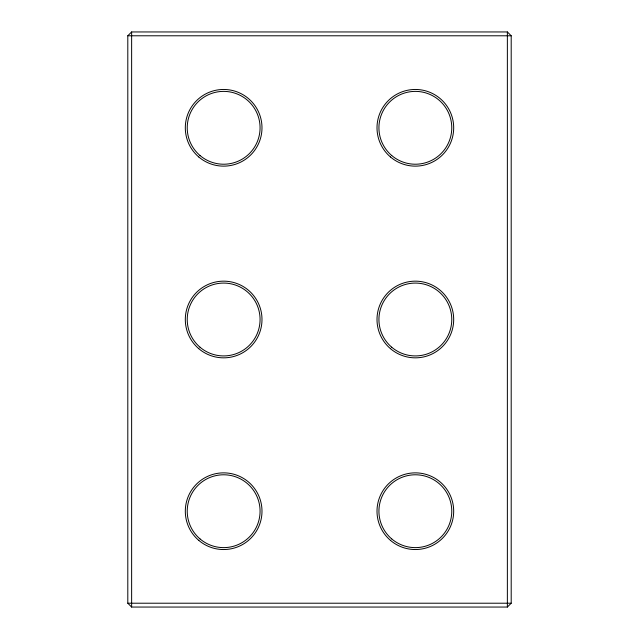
<?xml version="1.0" encoding="UTF-8"?>
<svg xmlns="http://www.w3.org/2000/svg" width="639" height="639" viewBox="0 0 639 639"><rect width="100%" height="100%" fill="white"/><g stroke="black" fill="none" stroke-linecap="round" stroke-linejoin="round"><path stroke-width="0.96" d="M127.8 35.784L131.634 31.95L507.366 31.95L511.2 35.784L511.2 603.216L507.366 607.05L131.634 607.05L127.8 603.216L127.8 35.784L511.2 35.784M127.8 603.216L511.2 603.216M507.366 31.95L507.366 607.05M131.634 31.95L131.634 607.05M200.015 538.917A36.423 36.423 0 0 0 259.466 517.814A36.423 36.423 0 0 0 211.469 476.878A36.423 36.423 0 0 0 200.015 538.917M198.769 540.37A38.34 38.34 0 0 0 261.351 518.157A38.34 38.34 0 0 0 210.83 475.065A38.34 38.34 0 0 0 198.769 540.37M198.769 348.67A38.34 38.34 0 0 0 261.351 326.457A38.34 38.34 0 0 0 210.83 283.365A38.34 38.34 0 0 0 198.769 348.67M200.015 347.217A36.423 36.423 0 0 0 259.466 326.114A36.423 36.423 0 0 0 211.469 285.178A36.423 36.423 0 0 0 200.015 347.217M200.015 155.517A36.423 36.423 0 0 0 259.466 134.414A36.423 36.423 0 0 0 211.469 93.478A36.423 36.423 0 0 0 200.015 155.517M198.769 156.97A38.34 38.34 0 0 0 261.351 134.757A38.34 38.34 0 0 0 210.83 91.665A38.34 38.34 0 0 0 198.769 156.97M391.715 538.917A36.423 36.423 0 0 0 451.166 517.814A36.423 36.423 0 0 0 403.169 476.878A36.423 36.423 0 0 0 391.715 538.917M390.469 540.37A38.34 38.34 0 0 0 453.051 518.157A38.34 38.34 0 0 0 402.53 475.065A38.34 38.34 0 0 0 390.469 540.37M391.715 155.517A36.423 36.423 0 0 0 451.166 134.414A36.423 36.423 0 0 0 403.169 93.478A36.423 36.423 0 0 0 391.715 155.517M390.469 156.97A38.34 38.34 0 0 0 453.051 134.757A38.34 38.34 0 0 0 402.53 91.665A38.34 38.34 0 0 0 390.469 156.97M391.715 347.217A36.423 36.423 0 0 0 451.166 326.114A36.423 36.423 0 0 0 403.169 285.178A36.423 36.423 0 0 0 391.715 347.217M390.469 348.67A38.34 38.34 0 0 0 453.051 326.457A38.34 38.34 0 0 0 402.53 283.365A38.34 38.34 0 0 0 390.469 348.67"/></g></svg>
